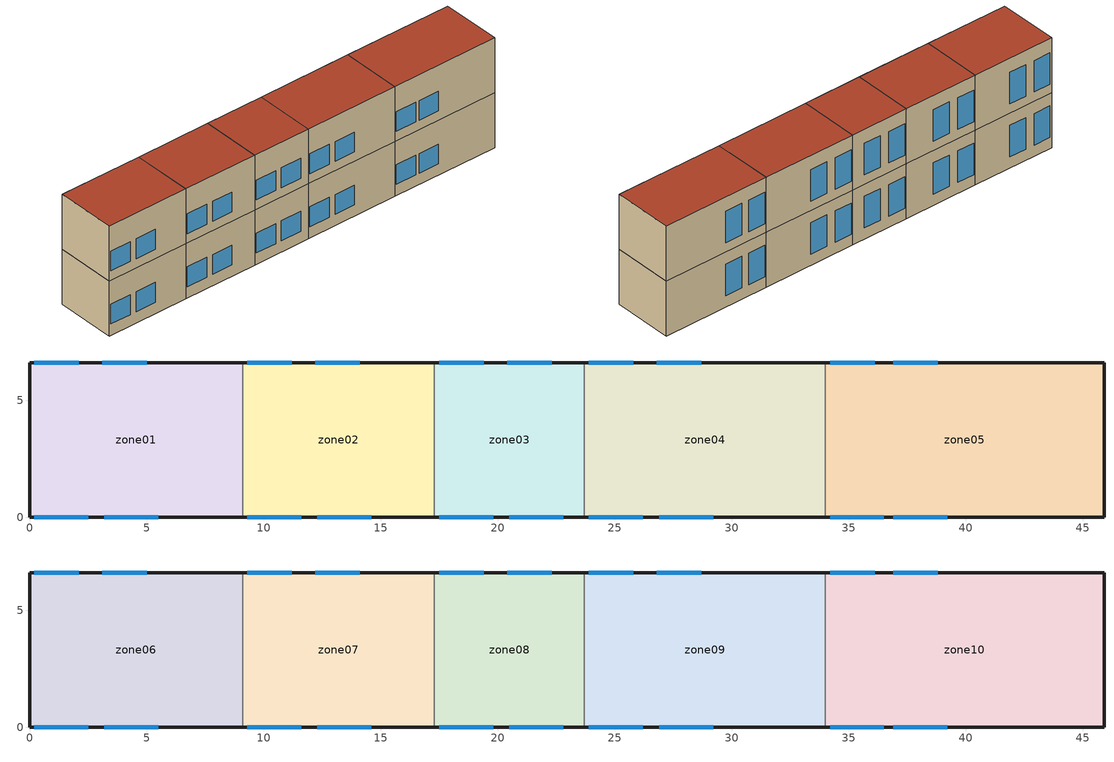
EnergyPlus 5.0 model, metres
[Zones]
zone01
 floor ground (GROUND_FLOOR): 9.1,6.6 9.1,0 0,0 0,6.6 z0
 wall outside (EXT_WALL): 9.1,6.6 0,6.6 0,0 9.1,0 z0:6.1
 wall to zone02 (ADJ_WALL): 9.1,0 9.1,6.6 z0:6.1
 window (EXT_WINDOW1): 0.2,0 2.5,0 / 3.2,0 5.5,0 z1.25:3.45; 2.1,6.6 0.2,6.6 / 5,6.6 3.1,6.6 z1.25:4.75
 ceiling to zone06 (ADJ_CEILING): 0,6.6 0,0 9.1,0 9.1,6.6 z6.1
zone02
 floor ground (GROUND_FLOOR): 17.3,6.6 17.3,0 9.1,0 9.1,6.6 z0
 wall outside (EXT_WALL): 17.3,6.6 9.1,6.6 / 9.1,0 17.3,0 z0:6.1
 wall to zone03 (ADJ_WALL): 17.3,0 17.3,6.6 z0:6.1
 wall to zone01 (ADJ_WALL): 9.1,6.6 9.1,0 z0:6.1
 window (EXT_WINDOW1): 9.3,0 11.6,0 / 12.3,0 14.6,0 z1.25:3.45; 11.2,6.6 9.3,6.6 / 14.1,6.6 12.2,6.6 z1.25:4.75
 ceiling to zone07 (ADJ_CEILING): 9.1,6.6 9.1,0 17.3,0 17.3,6.6 z6.1
zone03
 floor ground (GROUND_FLOOR): 23.7,6.6 23.7,0 17.3,0 17.3,6.6 z0
 wall outside (EXT_WALL): 23.7,6.6 17.3,6.6 / 17.3,0 23.7,0 z0:6.1
 wall to zone04 (ADJ_WALL): 23.7,0 23.7,6.6 z0:6.1
 wall to zone02 (ADJ_WALL): 17.3,6.6 17.3,0 z0:6.1
 window (EXT_WINDOW1): 17.5,0 19.8,0 / 20.5,0 22.8,0 z1.25:3.45; 19.4,6.6 17.5,6.6 / 22.3,6.6 20.4,6.6 z1.25:4.75
 ceiling to zone08 (ADJ_CEILING): 17.3,6.6 17.3,0 23.7,0 23.7,6.6 z6.1
zone04
 floor ground (GROUND_FLOOR): 34,6.6 34,0 23.7,0 23.7,6.6 z0
 wall outside (EXT_WALL): 34,6.6 23.7,6.6 / 23.7,0 34,0 z0:6.1
 wall to zone05 (ADJ_WALL): 34,0 34,6.6 z0:6.1
 wall to zone03 (ADJ_WALL): 23.7,6.6 23.7,0 z0:6.1
 window (EXT_WINDOW1): 23.9,0 26.2,0 / 26.9,0 29.2,0 z1.25:3.45; 25.8,6.6 23.9,6.6 / 28.7,6.6 26.8,6.6 z1.25:4.75
 ceiling to zone09 (ADJ_CEILING): 23.7,6.6 23.7,0 34,0 34,6.6 z6.1
zone05
 floor ground (GROUND_FLOOR): 45.9,6.6 45.9,0 34,0 34,6.6 z0
 wall outside (EXT_WALL): 34,0 45.9,0 45.9,6.6 34,6.6 z0:6.1
 wall to zone04 (ADJ_WALL): 34,6.6 34,0 z0:6.1
 window (EXT_WINDOW1): 34.2,0 36.5,0 / 36.9,0 39.2,0 z1.25:3.45; 36.1,6.6 34.2,6.6 / 38.8,6.6 36.9,6.6 z1.25:4.75
 ceiling to zone10 (ADJ_CEILING): 34,6.6 34,0 45.9,0 45.9,6.6 z6.1
zone06
 floor to zone01 (ADJ_CEILING): 9.1,6.6 9.1,0 0,0 0,6.6 z6.1
 wall outside (EXT_WALL): 9.1,6.6 0,6.6 0,0 9.1,0 z6.1:12.2
 wall to zone07 (ADJ_WALL): 9.1,0 9.1,6.6 z6.1:12.2
 window (EXT_WINDOW1): 0.2,0 2.5,0 / 3.2,0 5.5,0 z7.15:9.35; 2.1,6.6 0.2,6.6 / 5,6.6 3.1,6.6 z7.15:10.65
 roof outside (EXT_ROOF): 0,6.6 0,0 9.1,0 9.1,6.6 z12.2
zone07
 floor to zone02 (ADJ_CEILING): 17.3,6.6 17.3,0 9.1,0 9.1,6.6 z6.1
 wall outside (EXT_WALL): 17.3,6.6 9.1,6.6 / 9.1,0 17.3,0 z6.1:12.2
 wall to zone08 (ADJ_WALL): 17.3,0 17.3,6.6 z6.1:12.2
 wall to zone06 (ADJ_WALL): 9.1,6.6 9.1,0 z6.1:12.2
 window (EXT_WINDOW1): 9.3,0 11.6,0 / 12.3,0 14.6,0 z7.15:9.35; 11.2,6.6 9.3,6.6 / 14.1,6.6 12.2,6.6 z7.15:10.65
 roof outside (EXT_ROOF): 9.1,6.6 9.1,0 17.3,0 17.3,6.6 z12.2
zone08
 floor to zone03 (ADJ_CEILING): 23.7,6.6 23.7,0 17.3,0 17.3,6.6 z6.1
 wall outside (EXT_WALL): 23.7,6.6 17.3,6.6 / 17.3,0 23.7,0 z6.1:12.2
 wall to zone09 (ADJ_WALL): 23.7,0 23.7,6.6 z6.1:12.2
 wall to zone07 (ADJ_WALL): 17.3,6.6 17.3,0 z6.1:12.2
 window (EXT_WINDOW1): 17.5,0 19.8,0 / 20.5,0 22.8,0 z7.15:9.35; 19.4,6.6 17.5,6.6 / 22.3,6.6 20.4,6.6 z7.15:10.65
 roof outside (EXT_ROOF): 17.3,6.6 17.3,0 23.7,0 23.7,6.6 z12.2
zone09
 floor to zone04 (ADJ_CEILING): 34,6.6 34,0 23.7,0 23.7,6.6 z6.1
 wall outside (EXT_WALL): 34,6.6 23.7,6.6 / 23.7,0 34,0 z6.1:12.2
 wall to zone10 (ADJ_WALL): 34,0 34,6.6 z6.1:12.2
 wall to zone08 (ADJ_WALL): 23.7,6.6 23.7,0 z6.1:12.2
 window (EXT_WINDOW1): 23.9,0 26.2,0 / 26.9,0 29.2,0 z7.15:9.35; 25.8,6.6 23.9,6.6 / 28.7,6.6 26.8,6.6 z7.15:10.65
 roof outside (EXT_ROOF): 23.7,6.6 23.7,0 34,0 34,6.6 z12.2
zone10
 floor to zone05 (ADJ_CEILING): 45.9,6.6 45.9,0 34,0 34,6.6 z6.1
 wall outside (EXT_WALL): 34,0 45.9,0 45.9,6.6 34,6.6 z6.1:12.2
 wall to zone09 (ADJ_WALL): 34,6.6 34,0 z6.1:12.2
 window (EXT_WINDOW1): 34.2,0 36.5,0 / 36.9,0 39.2,0 z7.15:9.35; 36.1,6.6 34.2,6.6 / 38.8,6.6 36.9,6.6 z7.15:10.65
 roof outside (EXT_ROOF): 34,6.6 34,0 45.9,0 45.9,6.6 z12.2
[Building]
TRNSYS18: North Axis {deg}=0; Terrain=City; Loads Convergence Tolerance Value=0; Temperature Convergence Tolerance Value {deltaC}=0; Solar Distribution=FullInteriorAndExterior; Maximum Number of Warmup Days=0
[Site:Location]
not used: Latitude {deg}=0; Longitude {deg}=0; Time Zone {hr}=0; Elevation {m}=0
[Construction]
GROUND_FLOOR; EXT_WALL; EXT_ROOF; ADJ_WALL; ADJ_CEILING; EXT_WINDOW1: 
[WindowProperty:ShadingControl]
ESHADE=0; ISHADE=INPUT 1*MAX_ISHADE : SHADECNTRL=ISHADE_INTERNAL
[SurfaceProperty:OtherSideCoefficients]
BOUNDARY=IDENTICAL; BOUNDARY=INPUT 1*TBOUNDARY; BOUNDARY=INPUT 1*TBOUNDARY_2; BOUNDARY=INPUT 1*TBOUNDARY_3; BOUNDARY=INPUT 1*TGROUND; BOUNDARY=20; BOUNDARY=15
[Zone] Multiplier=1
zone01; zone02; zone03; zone04; zone05; zone06; zone07; zone08; zone09; zone10
